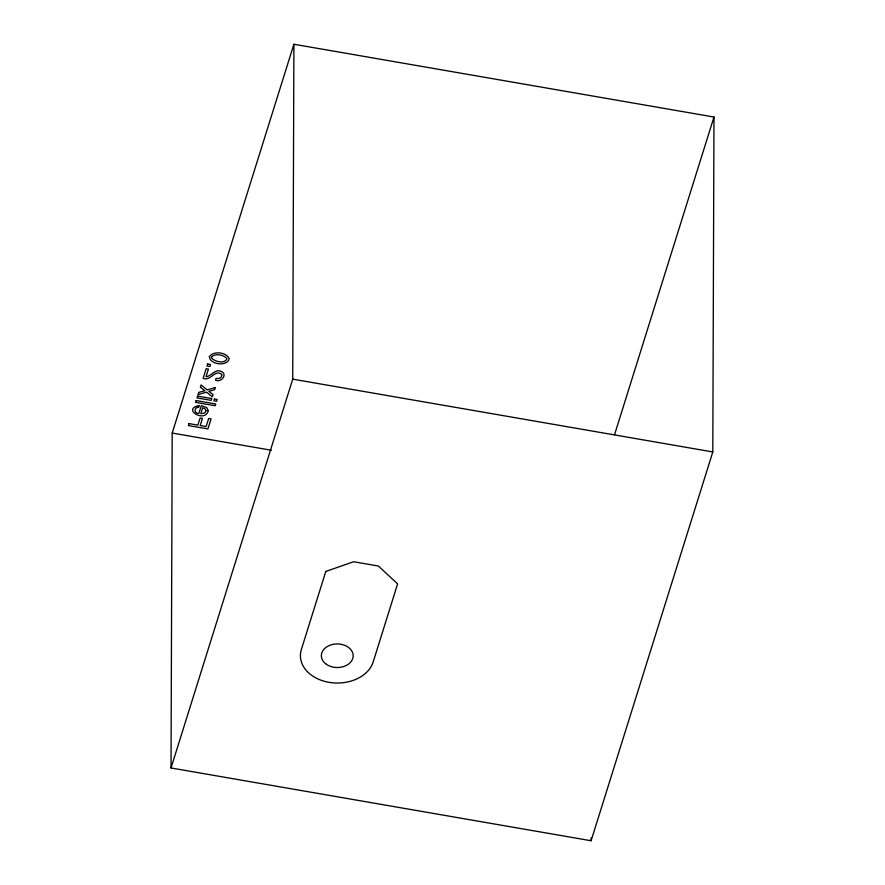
<?xml version="1.0" encoding="UTF-8"?>
<svg xmlns="http://www.w3.org/2000/svg" width="885" height="885" viewBox="0 0 885 885"><rect width="100%" height="100%" fill="white"/><g stroke="black" fill="none" stroke-linecap="round" stroke-linejoin="round"><path stroke-width="1.33" d="M171.026 767.97L172.199 433.053L293.897 44.25L713.974 117.03L712.801 451.947L591.103 840.75L171.026 767.97L292.725 379.156L293.897 44.25M591.103 840.75L591.114 837.995M614.555 434.668L713.974 117.03M292.725 379.156L712.801 451.947M172.199 433.053L271.441 450.255M221.77 375.074C222.046 378.094 218.451 379.012 216.106 378.36L215.542 380.163C220.885 382.895 227.832 374.72 221.593 371.578C215.409 368.182 211.559 376.191 206.017 376.789L208.429 369.078L206.161 368.68L203.13 378.382C210.431 381.479 214.69 369.41 221.305 374.078L221.77 375.074M211.57 357.009L211.493 357.839C214.325 361.655 224.834 364.233 226.98 358.713C224.204 354.918 214.966 352.838 211.57 357.009M208.229 410.618C205.486 423.528 181.049 408.947 199.357 405.496L198.815 407.244C194.047 406.757 193.627 413.815 198.871 413.417L201.293 405.673L206.692 407.52L208.229 410.618M209.391 356.622C209.59 364.653 227.368 366.844 229.193 358.702C226.494 352.164 213.34 350.548 209.391 356.622M206.072 410.684L204.756 412.996L200.795 413.693L202.632 407.83L204.966 408.759L206.072 410.684M215.232 387.541L214.624 389.71L208.827 391.303L213.086 394.599L212.367 396.889L206.526 392.155L198.052 394.61L198.749 392.365L204.9 390.75L200.375 387.199L201.083 384.931L207.223 389.909L215.232 387.541M188.981 423.572L188.372 425.541L207.931 428.926L211.084 418.882L208.683 418.461L206.15 426.548L200.209 425.519L202.433 418.406L200.11 418.008L197.875 425.121L188.981 423.572M196.182 400.562L195.629 402.343L215.199 405.728L215.752 403.958L196.182 400.562M197.587 396.104L197.012 397.907L211.216 400.363L211.78 398.56L197.587 396.104M207.632 363.989L206.99 366.047L209.889 366.556L210.541 364.487L207.632 363.989M214.435 399.024L213.871 400.828L216.582 401.292L217.146 399.489L214.435 399.024M325.791 571.444L301.354 649.513A36.86 27.313 0.2 0 0 328.943 682.324A36.86 27.313 0.2 0 0 373.171 661.958L397.608 583.89L378.415 566.035L353.602 561.743L325.791 571.444M326.399 664.336A15.919 11.793 0.2 0 0 352.772 658.418A15.919 11.793 0.2 0 0 332.616 644.446A15.919 11.793 0.2 0 0 326.399 664.336"/></g></svg>
